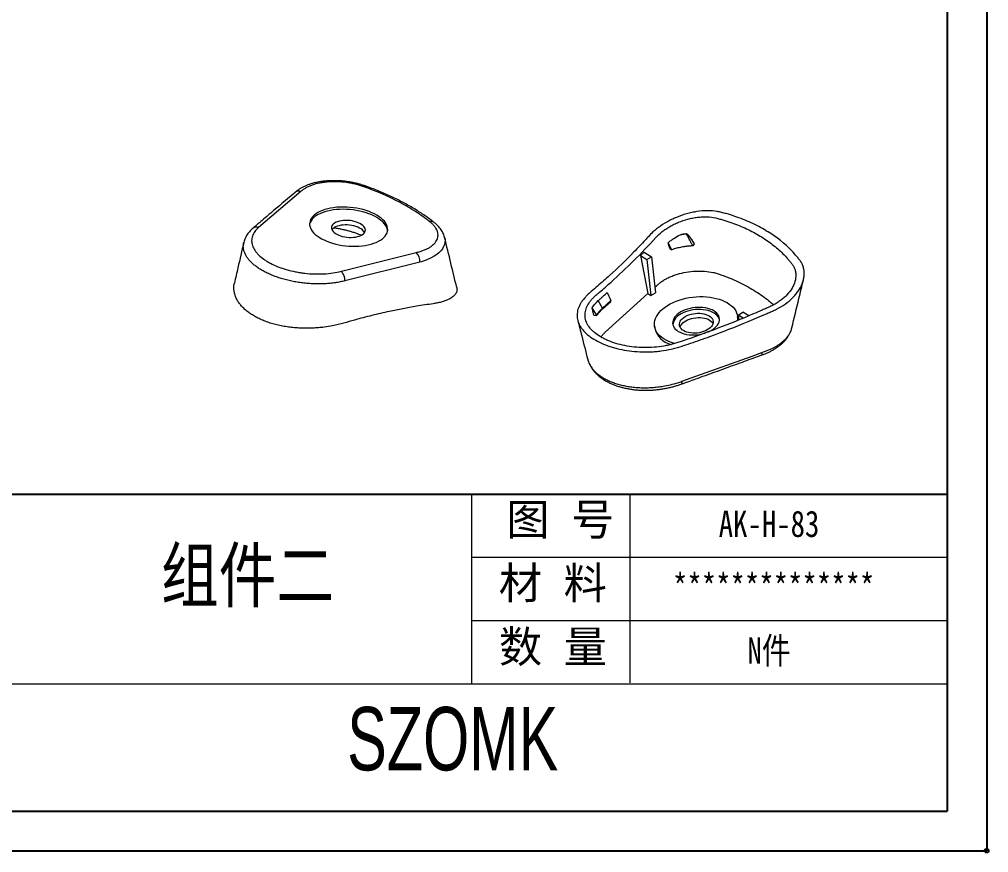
# Model space of a CAD drawing. Header units: inches. Extents: x 1424 to 4050, y 1126 to 1517.
# Drawn here: x 3513.3 to 3606, y 1125.7 to 1205.4 of the extents above; entities that cross this region are included whole.
import ezdxf

# ---------------------------------------------------------------- set-up
doc = ezdxf.new("R2010")
doc.units = ezdxf.units.IN
doc.header["$LTSCALE"] = 15
doc.layers.add('文字', color=81, linetype='Continuous')
doc.layers.add('粗实线', color=7, linetype='Continuous', lineweight=30)
doc.layers.add('细实线', color=3, linetype='Continuous', lineweight=9)
doc.styles.get("Standard").update_dxf_attribs({"font": 'txt', "bigfont": 'gbcbig.shx'})
doc.styles.add('宋体', font='', dxfattribs={"width": 0.8, "height": 3.5})
doc.styles.add('长仿宋', font='', dxfattribs={"width": 0.7, "height": 4})
doc.styles.get('宋体').set_extended_font_data('SimSun')
doc.styles.get('长仿宋').set_extended_font_data('SimSun')

msp = doc.modelspace()

# ---------------------------------------------------------------- linework, layer by layer
for p, q in [((3605.834, 1285.122), (3605.834, 1125.84)), ((3602.041, 1281.33), (3602.041, 1129.632)), ((3511.023, 1159.971), (3602.041, 1159.971)), ((3388.148, 1129.632), (3602.041, 1129.632)), ((3380.563, 1125.84), (3605.834, 1125.84))]:
    msp.add_line(p, q)
at = {"color": 7, "linetype": 'Continuous', "lineweight": 15}
for p, q in [((3540.219, 1188.923), (3536.167, 1185.476)), ((3577.09, 1184.874), (3577.108, 1184.907)), ((3577.596, 1184.339), (3577.835, 1183.917)), ((3584.71, 1185.185), (3584.786, 1185.139)), ((3584.786, 1185.139), (3584.862, 1185.093)), ((3575.698, 1183.349), (3575.362, 1184.023)), ((3575.504, 1183.467), (3575.698, 1183.349)), ((3577.835, 1183.917), (3577.722, 1183.722)), ((3544.083, 1181.283), (3551.253, 1183.078)), ((3572.692, 1182.789), (3573.046, 1183.11)), ((3572.692, 1182.789), (3573.404, 1179.147)), ((3572.692, 1182.789), (3573.298, 1182.42)), ((3573.046, 1183.11), (3573.752, 1182.681)), ((3573.298, 1182.42), (3573.752, 1182.681)), ((3573.752, 1182.681), (3574.135, 1179.238)), ((3551.602, 1182.165), (3544.432, 1180.37)), ((3551.753, 1182.202), (3551.602, 1182.165)), ((3573.298, 1182.42), (3573.681, 1178.978)), ((3574.077, 1179.758), (3574.225, 1179.892)), ((3569.333, 1175.45), (3573.404, 1179.147)), ((3569.519, 1179.246), (3569.863, 1178.474)), ((3573.404, 1179.147), (3573.681, 1178.978)), ((3573.681, 1178.978), (3574.135, 1179.238)), ((3568.512, 1177.123), (3568.068, 1177.796)), ((3569.075, 1177.759), (3568.669, 1178.474)), ((3569.863, 1178.474), (3569.075, 1177.759)), ((3569.084, 1177.678), (3569.872, 1178.393)), ((3569.872, 1178.393), (3569.863, 1178.474)), ((3535.96, 1176.881), (3535.96, 1176.881)), ((3568.233, 1177.096), (3568.521, 1177.042)), ((3568.521, 1177.042), (3568.512, 1177.123)), ((3569.084, 1177.678), (3569.075, 1177.759)), ((3582.021, 1176.755), (3581.998, 1176.957)), ((3582.048, 1177.101), (3582.502, 1177.362)), ((3582.54, 1176.802), (3582.048, 1177.101)), ((3582.048, 1177.101), (3582.102, 1176.623)), ((3583.067, 1177.018), (3582.502, 1177.362)), ((3574.048, 1176.072), (3574.07, 1175.869)), ((3568.253, 1174.779), (3568.253, 1174.779)), ((3584.33, 1173.518), (3584.488, 1173.575))]:
    msp.add_line(p, q, dxfattribs=at)
at = {"color": 7, "linetype": 'Continuous', "lineweight": 15, "flags": 128}
for points in [[(3542.04, 1187.01), (3541.832, 1186.903), (3541.646, 1186.785), (3541.483, 1186.659), (3541.345, 1186.525), (3541.232, 1186.383), (3541.145, 1186.235), (3541.086, 1186.082), (3541.053, 1185.926), (3541.049, 1185.766), (3541.072, 1185.605), (3541.122, 1185.444), (3541.2, 1185.283), (3541.304, 1185.125), (3541.434, 1184.97), (3541.589, 1184.819), (3541.767, 1184.673), (3541.968, 1184.534), (3542.19, 1184.403), (3542.431, 1184.28), (3542.689, 1184.166), (3542.963, 1184.063), (3543.25, 1183.971), (3543.549, 1183.891), (3543.856, 1183.823), (3544.171, 1183.767), (3544.49, 1183.725), (3544.812, 1183.697), (3545.133, 1183.682), (3545.452, 1183.681), (3545.765, 1183.695), (3546.072, 1183.721), (3546.369, 1183.762), (3546.654, 1183.816), (3546.925, 1183.882), (3547.181, 1183.961), (3547.418, 1184.052), (3547.637, 1184.154), (3547.834, 1184.266), (3548.008, 1184.388), (3548.159, 1184.519), (3548.285, 1184.657), (3548.385, 1184.802), (3548.458, 1184.952), (3548.504, 1185.107), (3548.522, 1185.265), (3548.513, 1185.426), (3548.476, 1185.587), (3548.412, 1185.748), (3548.321, 1185.908), (3548.204, 1186.065), (3548.061, 1186.218), (3547.895, 1186.366), (3547.705, 1186.509), (3547.493, 1186.644), (3547.262, 1186.772), (3547.012, 1186.89), (3546.746, 1186.998), (3546.465, 1187.096), (3546.172, 1187.182), (3545.868, 1187.257), (3545.557, 1187.318), (3545.24, 1187.367), (3544.919, 1187.402), (3544.597, 1187.424), (3544.277, 1187.431), (3543.961, 1187.425), (3543.65, 1187.405), (3543.348, 1187.372), (3543.057, 1187.324), (3542.779, 1187.264), (3542.515, 1187.191), (3542.268, 1187.106), (3542.04, 1187.01)], [(3548.502, 1185.099), (3548.493, 1185.209), (3548.456, 1185.37), (3548.392, 1185.532), (3548.301, 1185.691), (3548.184, 1185.848), (3548.041, 1186.002), (3547.874, 1186.15), (3547.685, 1186.292), (3547.473, 1186.428), (3547.242, 1186.555), (3546.992, 1186.673), (3546.726, 1186.782), (3546.445, 1186.879), (3546.152, 1186.966), (3545.848, 1187.04), (3545.537, 1187.102), (3545.219, 1187.15), (3544.899, 1187.186), (3544.577, 1187.207), (3544.257, 1187.215), (3543.941, 1187.209), (3543.63, 1187.189), (3543.328, 1187.155), (3543.037, 1187.108), (3542.758, 1187.048), (3542.495, 1186.975), (3542.248, 1186.89), (3542.02, 1186.793)], [(3543.575, 1185.969), (3543.442, 1185.897), (3543.331, 1185.815), (3543.245, 1185.725), (3543.185, 1185.628), (3543.152, 1185.527), (3543.146, 1185.422), (3543.169, 1185.316), (3543.218, 1185.21), (3543.294, 1185.106), (3543.395, 1185.006), (3543.52, 1184.913), (3543.666, 1184.826), (3543.83, 1184.748), (3544.011, 1184.68), (3544.204, 1184.624), (3544.408, 1184.58), (3544.617, 1184.548), (3544.829, 1184.531), (3545.039, 1184.527), (3545.245, 1184.537), (3545.443, 1184.561), (3545.629, 1184.598), (3545.801, 1184.648), (3545.954, 1184.709), (3546.088, 1184.782), (3546.198, 1184.864), (3546.284, 1184.954), (3546.345, 1185.05), (3546.378, 1185.152), (3546.383, 1185.257), (3546.361, 1185.363), (3546.311, 1185.469), (3546.235, 1185.572), (3546.134, 1185.672), (3546.01, 1185.766), (3545.864, 1185.853), (3545.699, 1185.931), (3545.519, 1185.998), (3545.325, 1186.055), (3545.122, 1186.099), (3544.913, 1186.13), (3544.701, 1186.148), (3544.49, 1186.152), (3544.284, 1186.142), (3544.086, 1186.118), (3543.9, 1186.081), (3543.729, 1186.031), (3543.575, 1185.969)], [(3546.302, 1184.977), (3546.271, 1185.036), (3546.195, 1185.139), (3546.094, 1185.239), (3545.969, 1185.333), (3545.823, 1185.42), (3545.659, 1185.498), (3545.478, 1185.565), (3545.285, 1185.622), (3545.081, 1185.666), (3544.872, 1185.697), (3544.66, 1185.715), (3544.45, 1185.719), (3544.244, 1185.709), (3544.046, 1185.685), (3543.86, 1185.648), (3543.688, 1185.598), (3543.535, 1185.536), (3543.401, 1185.464), (3543.291, 1185.382), (3543.205, 1185.292), (3543.187, 1185.269)], [(3575.974, 1174.368), (3575.948, 1174.375), (3575.67, 1174.463), (3575.41, 1174.565), (3575.167, 1174.682), (3574.945, 1174.81), (3574.744, 1174.951), (3574.566, 1175.103), (3574.413, 1175.265), (3574.284, 1175.435), (3574.182, 1175.613), (3574.107, 1175.798), (3574.06, 1175.987), (3574.04, 1176.18), (3574.048, 1176.376), (3574.084, 1176.572), (3574.148, 1176.768), (3574.238, 1176.962), (3574.356, 1177.154), (3574.499, 1177.34), (3574.667, 1177.521), (3574.858, 1177.695), (3575.072, 1177.86), (3575.306, 1178.016), (3575.559, 1178.162), (3575.83, 1178.296), (3576.116, 1178.417), (3576.415, 1178.525), (3576.726, 1178.619), (3577.045, 1178.699), (3577.372, 1178.763), (3577.703, 1178.811), (3578.037, 1178.843), (3578.37, 1178.858), (3578.701, 1178.858), (3579.027, 1178.841), (3579.346, 1178.807), (3579.656, 1178.758), (3579.954, 1178.692), (3580.239, 1178.612), (3580.508, 1178.516), (3580.76, 1178.407), (3580.993, 1178.285), (3581.204, 1178.15), (3581.394, 1178.003), (3581.56, 1177.846), (3581.701, 1177.68), (3581.816, 1177.505), (3581.904, 1177.324), (3581.966, 1177.137), (3582, 1176.946), (3582.005, 1176.751), (3581.986, 1176.572)], [(3568.233, 1177.096), (3568.135, 1177.51), (3568.068, 1177.796)], [(3579.104, 1175.447), (3579.282, 1175.524), (3579.481, 1175.628), (3579.663, 1175.743), (3579.823, 1175.868), (3579.961, 1176.001), (3580.075, 1176.14), (3580.163, 1176.284), (3580.224, 1176.431), (3580.257, 1176.579), (3580.262, 1176.726), (3580.239, 1176.87), (3580.189, 1177.01), (3580.11, 1177.144), (3580.006, 1177.27), (3579.877, 1177.386), (3579.724, 1177.492), (3579.55, 1177.585), (3579.357, 1177.665), (3579.147, 1177.73), (3578.923, 1177.78), (3578.688, 1177.814), (3578.444, 1177.831), (3578.195, 1177.832), (3577.943, 1177.817), (3577.693, 1177.785), (3577.447, 1177.737), (3577.208, 1177.674), (3576.98, 1177.596), (3576.764, 1177.505), (3576.565, 1177.401), (3576.565, 1177.401)], [(3576.565, 1177.401), (3576.383, 1177.286), (3576.223, 1177.161), (3576.085, 1177.028), (3575.971, 1176.889), (3575.883, 1176.745), (3575.822, 1176.598), (3575.789, 1176.45), (3575.784, 1176.303), (3575.807, 1176.159), (3575.857, 1176.019), (3575.935, 1175.885), (3576.04, 1175.759), (3576.169, 1175.643), (3576.322, 1175.537), (3576.496, 1175.444), (3576.689, 1175.364), (3576.899, 1175.299), (3577.123, 1175.249), (3577.358, 1175.215), (3577.602, 1175.198), (3577.851, 1175.197), (3578.102, 1175.212), (3578.353, 1175.244), (3578.599, 1175.292), (3578.838, 1175.355), (3578.904, 1175.376)], [(3576.992, 1176.952), (3577.162, 1177.039), (3577.346, 1177.113), (3577.543, 1177.174), (3577.748, 1177.219), (3577.958, 1177.25), (3578.17, 1177.264), (3578.379, 1177.262), (3578.583, 1177.243), (3578.778, 1177.209), (3578.96, 1177.159), (3579.126, 1177.095), (3579.274, 1177.018), (3579.401, 1176.928), (3579.505, 1176.828), (3579.584, 1176.719), (3579.636, 1176.603), (3579.662, 1176.482), (3579.659, 1176.358), (3579.629, 1176.234), (3579.572, 1176.11), (3579.489, 1175.991), (3579.381, 1175.876), (3579.25, 1175.769), (3579.099, 1175.672), (3578.929, 1175.585), (3578.745, 1175.511), (3578.548, 1175.45), (3578.343, 1175.405), (3578.133, 1175.374), (3577.921, 1175.36), (3577.712, 1175.362), (3577.508, 1175.381), (3577.313, 1175.415), (3577.131, 1175.464), (3576.965, 1175.529), (3576.817, 1175.606), (3576.69, 1175.696), (3576.586, 1175.796), (3576.507, 1175.905), (3576.455, 1176.021), (3576.43, 1176.142), (3576.432, 1176.266), (3576.462, 1176.39), (3576.519, 1176.514), (3576.602, 1176.633), (3576.71, 1176.748), (3576.841, 1176.855), (3576.992, 1176.952)], [(3580.264, 1176.661), (3580.262, 1176.668), (3580.211, 1176.808), (3580.133, 1176.942), (3580.029, 1177.068), (3579.899, 1177.184), (3579.747, 1177.289), (3579.573, 1177.382), (3579.38, 1177.462), (3579.17, 1177.527), (3578.946, 1177.577), (3578.71, 1177.611), (3578.466, 1177.629), (3578.217, 1177.63), (3577.966, 1177.614), (3577.716, 1177.583), (3577.47, 1177.535), (3577.231, 1177.472), (3577.002, 1177.394), (3576.787, 1177.302), (3576.587, 1177.198)], [(3576.491, 1175.934), (3576.507, 1175.985), (3576.564, 1176.109), (3576.647, 1176.228), (3576.755, 1176.343), (3576.886, 1176.45), (3577.037, 1176.547), (3577.207, 1176.634), (3577.391, 1176.708), (3577.588, 1176.769), (3577.793, 1176.814), (3578.003, 1176.845), (3578.215, 1176.859), (3578.424, 1176.857), (3578.628, 1176.838), (3578.823, 1176.804), (3579.005, 1176.754), (3579.171, 1176.69), (3579.319, 1176.613), (3579.446, 1176.523), (3579.55, 1176.423), (3579.629, 1176.314), (3579.645, 1176.285)], [(3582.021, 1176.755), (3582.029, 1176.646), (3582.029, 1176.59)], [(3576.677, 1170.755), (3578.018, 1171.239), (3583.379, 1173.175), (3584.33, 1173.518)]]:
    msp.add_lwpolyline(points, dxfattribs=at)
at = {"color": 8, "linetype": 'Continuous', "lineweight": 15, "flags": 128}
for points in [[(3553.967, 1184.53), (3553.978, 1184.49), (3554.006, 1184.269), (3553.994, 1184.048), (3553.949, 1183.844), (3553.869, 1183.642), (3553.753, 1183.44), (3553.601, 1183.245), (3553.422, 1183.064), (3553.212, 1182.891), (3552.966, 1182.725), (3552.69, 1182.569), (3552.25, 1182.372), (3551.753, 1182.202), (3551.753, 1182.202), (3551.753, 1182.202)], [(3584.33, 1173.518), (3584.33, 1173.424), (3584.318, 1173.347), (3584.296, 1173.29), (3584.264, 1173.255), (3584.25, 1173.248)], [(3576.677, 1170.755), (3576.677, 1170.66), (3576.666, 1170.584), (3576.644, 1170.527), (3576.612, 1170.492), (3576.595, 1170.484)]]:
    msp.add_lwpolyline(points, dxfattribs=at)
msp.add_circle((3605.834, 1125.84), 0.183)
at = {"color": 8, "linetype": 'Continuous', "lineweight": 15}
for centre, radius, start, end in [((3540.013, 1188.411), 0.551, 68.0594, 127.72734), ((3546.385, 1189.229), 0.204, 76.9698, 135.84439), ((3535.962, 1184.967), 0.549, 67.99865, 129.19599), ((3552.676, 1185.619), 0.443, 53.94516, 108.91758)]:
    msp.add_arc(centre, radius, start, end, dxfattribs=at)
at = {"color": 7, "linetype": 'Continuous', "lineweight": 15}
for centre, radius, start, end in [((3542.535, 1185.319), 1.562, 109.26202, 162.20248), ((3550.359, 1182.213), 1.244, 357.77954, 44.06025), ((3543.189, 1180.418), 1.244, 357.77954, 44.06025), ((3577.121, 1175.982), 1.329, 113.68503, 172.07133), ((3576.141, 1176.346), 2.125, 192.96707, 256.09414)]:
    msp.add_arc(centre, radius, start, end, dxfattribs=at)
for points, knots in [([(3546.431, 1189.428), (3546.409, 1189.436), (3546.278, 1189.483), (3546.037, 1189.558), (3545.715, 1189.652), (3545.403, 1189.73), (3545.089, 1189.796), (3544.766, 1189.85), (3544.429, 1189.895), (3544.083, 1189.928), (3543.734, 1189.948), (3543.384, 1189.956), (3543.037, 1189.95), (3542.694, 1189.93), (3542.356, 1189.897), (3542.026, 1189.85), (3541.706, 1189.79), (3541.397, 1189.716), (3541.099, 1189.629), (3540.813, 1189.527), (3540.54, 1189.411), (3540.281, 1189.28), (3540.043, 1189.136), (3539.861, 1189.003), (3539.756, 1188.916), (3539.707, 1188.877), (3539.681, 1188.855), (3539.675, 1188.85)], [0, 0, 0, 0, 0.009896, 0.0582, 0.103075, 0.145445, 0.186002, 0.228946, 0.272867, 0.317874, 0.363026, 0.408323, 0.453757, 0.499323, 0.545018, 0.590833, 0.636456, 0.682067, 0.728047, 0.774404, 0.82112, 0.868129, 0.915249, 0.962156, 0.979222, 0.995105, 1, 1, 1, 1]), ([(3546.239, 1189.371), (3546.175, 1189.394), (3546.111, 1189.417), (3545.981, 1189.46), (3545.915, 1189.481), (3545.716, 1189.542), (3545.58, 1189.579), (3545.302, 1189.647), (3545.16, 1189.678), (3544.872, 1189.732), (3544.728, 1189.756), (3544.293, 1189.814), (3544, 1189.839), (3543.409, 1189.858), (3543.121, 1189.852), (3542.699, 1189.821), (3542.561, 1189.807), (3542.287, 1189.771), (3542.153, 1189.749), (3541.765, 1189.673), (3541.523, 1189.609), (3541.186, 1189.492), (3541.077, 1189.449), (3540.873, 1189.358), (3540.777, 1189.31), (3540.597, 1189.208), (3540.513, 1189.155), (3540.358, 1189.042), (3540.289, 1188.982), (3540.219, 1188.923)], [0, 0, 0, 0, 0.03125, 0.03125, 0.0625, 0.0625, 0.125, 0.125, 0.1875, 0.1875, 0.25, 0.25, 0.375, 0.375, 0.5, 0.5, 0.5625, 0.5625, 0.625, 0.625, 0.75, 0.75, 0.8125, 0.8125, 0.875, 0.875, 0.9375, 0.9375, 1, 1, 1, 1]), ([(3552.533, 1186.038), (3552.326, 1186.201), (3552.112, 1186.361), (3551.667, 1186.676), (3551.436, 1186.832), (3550.723, 1187.289), (3550.222, 1187.581), (3548.644, 1188.415), (3547.492, 1188.92), (3546.239, 1189.371)], [0, 0, 0, 0, 0.125, 0.125, 0.25, 0.25, 0.5, 0.5, 1, 1, 1, 1]), ([(3552.937, 1185.977), (3552.898, 1186.007), (3552.802, 1186.083), (3552.563, 1186.264), (3552.209, 1186.523), (3551.748, 1186.836), (3551.269, 1187.141), (3550.773, 1187.439), (3550.259, 1187.728), (3549.73, 1188.008), (3549.185, 1188.28), (3548.623, 1188.543), (3548.045, 1188.797), (3547.452, 1189.042), (3546.942, 1189.239), (3546.603, 1189.366), (3546.463, 1189.416), (3546.431, 1189.427)], [0, 0, 0, 0, 0.022049, 0.055201, 0.136573, 0.217456, 0.29863, 0.379774, 0.46067, 0.541215, 0.621873, 0.702726, 0.783727, 0.865034, 0.945987, 0.987759, 1, 1, 1, 1]), ([(3539.676, 1188.847), (3539.657, 1188.831), (3539.601, 1188.784), (3538.839, 1188.133), (3537.698, 1187.166), (3536.504, 1186.149), (3535.985, 1185.708), (3535.768, 1185.534), (3535.647, 1185.424), (3535.609, 1185.389)], [0, 0, 0, 0, 0.0128972, 0.0385834, 0.5779463, 0.8476273, 0.9143227, 0.9729478, 1, 1, 1, 1]), ([(3584.71, 1185.185), (3584.259, 1185.455), (3583.784, 1185.703), (3582.789, 1186.156), (3582.268, 1186.361), (3581.458, 1186.633), (3581.183, 1186.719), (3580.763, 1186.838), (3580.622, 1186.877), (3580.338, 1186.951), (3580.193, 1186.983), (3579.745, 1187.057), (3579.431, 1187.081), (3578.775, 1187.077), (3578.444, 1187.049), (3577.944, 1186.974), (3577.776, 1186.943), (3577.44, 1186.87), (3577.272, 1186.828), (3576.775, 1186.686), (3576.452, 1186.573), (3575.98, 1186.376), (3575.824, 1186.306), (3575.521, 1186.158), (3575.374, 1186.081), (3574.946, 1185.839), (3574.677, 1185.665), (3574.173, 1185.291), (3573.948, 1185.097), (3573.648, 1184.796), (3573.556, 1184.694), (3573.369, 1184.491), (3572.902, 1183.986), (3572.432, 1183.494), (3571.296, 1182.335), (3570.529, 1181.595), (3569.368, 1180.534), (3568.979, 1180.189), (3568.393, 1179.684), (3568.198, 1179.518), (3567.952, 1179.313), (3567.903, 1179.272), (3567.807, 1179.19), (3567.761, 1179.148), (3567.626, 1179.023), (3567.541, 1178.939), (3567.302, 1178.684), (3567.163, 1178.509), (3566.989, 1178.241), (3566.937, 1178.15), (3566.845, 1177.97), (3566.806, 1177.879), (3566.706, 1177.609), (3566.664, 1177.428), (3566.631, 1177.065), (3566.64, 1176.883), (3566.708, 1176.527), (3566.768, 1176.353), (3566.894, 1176.095), (3566.943, 1176.01), (3567.052, 1175.842), (3567.114, 1175.758), (3567.315, 1175.513), (3567.472, 1175.357), (3567.829, 1175.058), (3568.03, 1174.915), (3568.253, 1174.779)], [0, 0, 0, 0, 0.0625, 0.0625, 0.125, 0.125, 0.15625, 0.15625, 0.171875, 0.171875, 0.1875, 0.1875, 0.21875, 0.21875, 0.25, 0.25, 0.265625, 0.265625, 0.28125, 0.28125, 0.3125, 0.3125, 0.328125, 0.328125, 0.34375, 0.34375, 0.375, 0.375, 0.40625, 0.40625, 0.421875, 0.421875, 0.4375, 0.5, 0.5, 0.625, 0.625, 0.6875, 0.6875, 0.71875, 0.71875, 0.726562, 0.726562, 0.734375, 0.734375, 0.75, 0.75, 0.78125, 0.78125, 0.796875, 0.796875, 0.8125, 0.8125, 0.84375, 0.84375, 0.875, 0.875, 0.90625, 0.90625, 0.921875, 0.921875, 0.9375, 0.9375, 0.96875, 0.96875, 1, 1, 1, 1]), ([(3574.189, 1184.527), (3572.787, 1182.987), (3571.355, 1181.56), (3569.529, 1179.921), (3569.162, 1179.601), (3568.701, 1179.21), (3568.609, 1179.132), (3568.426, 1178.977), (3568.339, 1178.899), (3568.177, 1178.738), (3568.101, 1178.657), (3567.961, 1178.494), (3567.897, 1178.412), (3567.721, 1178.164), (3567.627, 1177.996), (3567.521, 1177.741), (3567.491, 1177.655), (3567.445, 1177.484), (3567.428, 1177.399), (3567.395, 1177.144), (3567.398, 1176.976), (3567.453, 1176.641), (3567.506, 1176.474), (3567.659, 1176.151), (3567.759, 1175.994), (3567.945, 1175.767), (3568.013, 1175.692), (3568.16, 1175.545), (3568.24, 1175.473), (3568.494, 1175.263), (3568.682, 1175.131), (3568.995, 1174.946), (3569.104, 1174.887), (3569.332, 1174.772), (3569.451, 1174.716), (3569.819, 1174.559), (3570.078, 1174.465), (3570.622, 1174.3), (3570.908, 1174.228), (3571.801, 1174.052), (3572.418, 1173.988), (3573.377, 1173.976), (3573.695, 1173.986), (3574.324, 1174.036), (3574.636, 1174.075), (3575.1, 1174.157), (3575.254, 1174.188), (3575.556, 1174.257), (3575.704, 1174.294), (3575.923, 1174.356), (3575.995, 1174.378), (3576.138, 1174.422), (3576.209, 1174.446), (3576.422, 1174.516), (3576.564, 1174.563), (3577.841, 1174.989), (3578.976, 1175.395), (3581.24, 1176.258), (3582.371, 1176.716), (3583.778, 1177.32), (3584.2, 1177.503), (3584.692, 1177.721), (3584.902, 1177.816), (3585.043, 1177.879), (3585.113, 1177.91), (3585.321, 1178.008), (3585.457, 1178.079), (3585.716, 1178.226), (3585.84, 1178.304), (3586.078, 1178.467), (3586.192, 1178.552), (3586.409, 1178.729), (3586.513, 1178.822), (3586.804, 1179.108), (3586.971, 1179.306), (3587.248, 1179.72), (3587.359, 1179.937), (3587.513, 1180.368), (3587.557, 1180.583), (3587.573, 1180.904), (3587.569, 1181.011), (3587.544, 1181.219), (3587.523, 1181.32), (3587.464, 1181.518), (3587.426, 1181.614), (3587.331, 1181.802), (3587.274, 1181.893), (3587.177, 1182.023), (3587.143, 1182.065), (3587.075, 1182.15), (3586.972, 1182.276), (3586.865, 1182.401), (3586.501, 1182.812), (3586.184, 1183.127), (3585.502, 1183.725), (3585.137, 1184.007), (3584.36, 1184.54), (3583.947, 1184.789), (3583.081, 1185.249), (3582.627, 1185.462), (3581.683, 1185.847), (3581.193, 1186.02), (3580.558, 1186.213), (3580.43, 1186.25), (3580.236, 1186.305), (3580.171, 1186.322), (3580.041, 1186.357), (3579.976, 1186.375), (3579.644, 1186.451), (3579.363, 1186.486), (3578.919, 1186.502), (3578.767, 1186.501), (3578.464, 1186.486), (3578.312, 1186.473), (3578.006, 1186.435), (3577.853, 1186.411), (3577.544, 1186.35), (3577.389, 1186.314), (3576.93, 1186.191), (3576.633, 1186.09), (3576.199, 1185.911), (3576.055, 1185.846), (3575.778, 1185.71), (3575.644, 1185.639), (3575.385, 1185.49), (3575.259, 1185.412), (3575.016, 1185.249), (3574.898, 1185.164), (3574.563, 1184.902), (3574.364, 1184.719), (3574.189, 1184.527)], [0, 0, 0, 0, 0.125, 0.125, 0.15625, 0.15625, 0.164062, 0.164062, 0.171875, 0.171875, 0.179687, 0.179687, 0.1875, 0.1875, 0.203125, 0.203125, 0.210937, 0.210937, 0.21875, 0.21875, 0.234375, 0.234375, 0.25, 0.25, 0.265625, 0.265625, 0.273437, 0.273437, 0.28125, 0.28125, 0.296875, 0.296875, 0.304687, 0.304687, 0.3125, 0.3125, 0.328125, 0.328125, 0.34375, 0.34375, 0.375, 0.375, 0.390625, 0.390625, 0.40625, 0.40625, 0.414063, 0.414063, 0.421875, 0.421875, 0.425781, 0.425781, 0.429688, 0.429688, 0.4375, 0.4375, 0.5, 0.5, 0.5625, 0.5625, 0.578125, 0.585938, 0.589844, 0.589844, 0.59375, 0.59375, 0.601563, 0.601563, 0.609375, 0.609375, 0.617188, 0.617188, 0.625, 0.625, 0.640625, 0.640625, 0.65625, 0.65625, 0.671875, 0.671875, 0.679688, 0.679688, 0.6875, 0.6875, 0.695313, 0.695313, 0.703125, 0.703125, 0.707031, 0.707031, 0.710938, 0.71875, 0.71875, 0.75, 0.75, 0.78125, 0.78125, 0.8125, 0.8125, 0.84375, 0.84375, 0.875, 0.875, 0.882812, 0.882812, 0.886719, 0.886719, 0.890625, 0.890625, 0.90625, 0.90625, 0.914062, 0.914062, 0.921875, 0.921875, 0.929687, 0.929687, 0.9375, 0.9375, 0.953125, 0.953125, 0.960937, 0.960937, 0.96875, 0.96875, 0.976562, 0.976562, 0.984375, 0.984375, 1, 1, 1, 1]), ([(3535.616, 1185.391), (3535.556, 1185.338), (3535.442, 1185.236), (3535.279, 1185.066), (3535.138, 1184.889), (3535.01, 1184.698), (3534.896, 1184.487), (3534.804, 1184.265), (3534.764, 1184.115), (3534.745, 1184.042)], [0, 0, 0, 0, 0.149166, 0.283735, 0.415647, 0.553557, 0.708279, 0.858881, 1, 1, 1, 1]), ([(3536.167, 1185.476), (3536.021, 1185.352), (3535.898, 1185.221), (3535.75, 1185.015), (3535.706, 1184.946), (3535.631, 1184.803), (3535.6, 1184.73), (3535.525, 1184.51), (3535.5, 1184.36), (3535.5, 1184.133), (3535.507, 1184.057), (3535.532, 1183.903), (3535.551, 1183.825), (3535.628, 1183.595), (3535.703, 1183.443), (3535.851, 1183.217), (3535.907, 1183.143), (3536.03, 1182.995), (3536.098, 1182.921), (3536.317, 1182.704), (3536.484, 1182.565), (3536.764, 1182.366), (3536.862, 1182.302), (3537.069, 1182.175), (3537.179, 1182.113), (3537.517, 1181.933), (3537.758, 1181.823), (3538.14, 1181.672), (3538.271, 1181.624), (3538.54, 1181.532), (3538.678, 1181.488), (3539.1, 1181.366), (3539.389, 1181.297), (3539.831, 1181.209), (3539.98, 1181.183), (3540.281, 1181.136), (3540.434, 1181.115), (3540.895, 1181.063), (3541.2, 1181.041), (3541.806, 1181.022), (3542.109, 1181.025), (3542.707, 1181.057), (3542.996, 1181.085), (3543.554, 1181.166), (3543.824, 1181.218), (3544.083, 1181.283)], [0, 0, 0, 0, 0.0625, 0.0625, 0.09375, 0.09375, 0.125, 0.125, 0.1875, 0.1875, 0.21875, 0.21875, 0.25, 0.25, 0.3125, 0.3125, 0.34375, 0.34375, 0.375, 0.375, 0.4375, 0.4375, 0.46875, 0.46875, 0.5, 0.5, 0.5625, 0.5625, 0.59375, 0.59375, 0.625, 0.625, 0.6875, 0.6875, 0.71875, 0.71875, 0.75, 0.75, 0.8125, 0.8125, 0.875, 0.875, 0.9375, 0.9375, 1, 1, 1, 1]), ([(3543.381, 1185.44), (3543.445, 1185.432), (3543.636, 1185.408), (3543.947, 1185.353), (3544.312, 1185.279), (3544.665, 1185.193), (3545.018, 1185.095), (3545.421, 1184.968), (3545.747, 1184.846), (3545.958, 1184.764), (3546.008, 1184.744)], [0, 0, 0, 0, 0.071232, 0.211976, 0.340996, 0.472583, 0.604165, 0.738481, 0.937786, 1, 1, 1, 1]), ([(3551.253, 1183.078), (3551.377, 1183.109), (3551.502, 1183.14), (3551.738, 1183.21), (3551.851, 1183.248), (3552.068, 1183.332), (3552.172, 1183.377), (3552.368, 1183.473), (3552.459, 1183.524), (3552.714, 1183.683), (3552.859, 1183.799), (3553.096, 1184.053), (3553.185, 1184.185), (3553.274, 1184.392), (3553.296, 1184.463), (3553.325, 1184.607), (3553.333, 1184.68), (3553.331, 1184.899), (3553.3, 1185.045), (3553.209, 1185.266), (3553.17, 1185.34), (3553.079, 1185.486), (3553.027, 1185.558), (3552.909, 1185.699), (3552.843, 1185.768), (3552.734, 1185.871), (3552.696, 1185.905), (3552.617, 1185.972), (3552.575, 1186.005), (3552.533, 1186.038)], [0, 0, 0, 0, 0.0625, 0.0625, 0.125, 0.125, 0.1875, 0.1875, 0.25, 0.25, 0.375, 0.375, 0.5, 0.5, 0.5625, 0.5625, 0.625, 0.625, 0.75, 0.75, 0.8125, 0.8125, 0.875, 0.875, 0.9375, 0.9375, 0.96875, 0.96875, 1, 1, 1, 1]), ([(3553.968, 1184.532), (3553.966, 1184.539), (3553.951, 1184.618), (3553.9, 1184.764), (3553.813, 1184.968), (3553.7, 1185.168), (3553.565, 1185.363), (3553.404, 1185.554), (3553.221, 1185.74), (3553.056, 1185.884), (3552.961, 1185.958), (3552.937, 1185.977)], [0, 0, 0, 0, 0.013711, 0.138212, 0.26504, 0.394616, 0.526852, 0.663521, 0.804473, 0.950223, 1, 1, 1, 1]), ([(3555.128, 1179.722), (3554.941, 1180.497), (3554.554, 1182.1), (3554.168, 1183.703), (3553.969, 1184.53)], [0, 0, 0, 0, 0.4836254, 1, 1, 1, 1]), ([(3568.253, 1174.779), (3568.475, 1174.644), (3568.714, 1174.52), (3569.225, 1174.29), (3569.496, 1174.186), (3569.928, 1174.044), (3570.077, 1173.999), (3570.377, 1173.917), (3570.53, 1173.879), (3570.994, 1173.775), (3571.313, 1173.718), (3571.969, 1173.63), (3572.307, 1173.6), (3572.98, 1173.568), (3573.317, 1173.567), (3573.825, 1173.586), (3573.994, 1173.597), (3574.333, 1173.625), (3574.503, 1173.643), (3575.005, 1173.707), (3575.332, 1173.765), (3575.811, 1173.873), (3575.969, 1173.913), (3576.203, 1173.978), (3576.281, 1174.001), (3576.435, 1174.048), (3576.511, 1174.073), (3576.894, 1174.197), (3577.811, 1174.501), (3578.728, 1174.823), (3580.561, 1175.489), (3581.781, 1175.964), (3583.606, 1176.721), (3584.213, 1176.98), (3584.971, 1177.314), (3585.122, 1177.381), (3585.349, 1177.482), (3585.425, 1177.516), (3585.575, 1177.585), (3585.65, 1177.621), (3586.015, 1177.805), (3586.291, 1177.97), (3586.809, 1178.336), (3587.043, 1178.532), (3587.357, 1178.842), (3587.455, 1178.949), (3587.639, 1179.167), (3587.725, 1179.28), (3587.959, 1179.622), (3588.083, 1179.854), (3588.223, 1180.207), (3588.262, 1180.326), (3588.323, 1180.566), (3588.345, 1180.686), (3588.384, 1181.039), (3588.376, 1181.27), (3588.308, 1181.607), (3588.277, 1181.718), (3588.196, 1181.932), (3588.146, 1182.036), (3588.06, 1182.185), (3588.029, 1182.233), (3587.963, 1182.329), (3587.927, 1182.375), (3587.818, 1182.514), (3587.744, 1182.606), (3587.515, 1182.879), (3587.355, 1183.058), (3586.522, 1183.925), (3585.747, 1184.547), (3584.862, 1185.093)], [0, 0, 0, 0, 0.03125, 0.03125, 0.0625, 0.0625, 0.078125, 0.078125, 0.09375, 0.09375, 0.125, 0.125, 0.15625, 0.15625, 0.1875, 0.1875, 0.203125, 0.203125, 0.21875, 0.21875, 0.25, 0.25, 0.265625, 0.265625, 0.273437, 0.273437, 0.28125, 0.28125, 0.3125, 0.375, 0.375, 0.5, 0.5, 0.5625, 0.5625, 0.578125, 0.578125, 0.585937, 0.585937, 0.59375, 0.59375, 0.625, 0.625, 0.65625, 0.65625, 0.671875, 0.671875, 0.6875, 0.6875, 0.71875, 0.71875, 0.734375, 0.734375, 0.75, 0.75, 0.78125, 0.78125, 0.796875, 0.796875, 0.8125, 0.8125, 0.820312, 0.820312, 0.828125, 0.828125, 0.84375, 0.84375, 0.875, 0.875, 1, 1, 1, 1]), ([(3575.362, 1184.023), (3575.404, 1184.061), (3575.448, 1184.097), (3575.536, 1184.168), (3575.581, 1184.203), (3575.717, 1184.306), (3575.809, 1184.372), (3576.093, 1184.564), (3576.291, 1184.682), (3576.5, 1184.788)], [0, 0, 0, 0, 0.125, 0.125, 0.25, 0.25, 0.5, 0.5, 1, 1, 1, 1]), ([(3576.502, 1184.788), (3576.551, 1184.797), (3576.649, 1184.814), (3576.795, 1184.836), (3576.943, 1184.857), (3577.041, 1184.869), (3577.09, 1184.874)], [0, 0, 0, 0, 0.250419, 0.500429, 0.750224, 1, 1, 1, 1]), ([(3577.722, 1183.722), (3577.671, 1183.811), (3577.569, 1183.995), (3577.414, 1184.277), (3577.253, 1184.571), (3577.145, 1184.772), (3577.09, 1184.874)], [0, 0, 0, 0, 0.234661, 0.479501, 0.734595, 1, 1, 1, 1]), ([(3534.744, 1184.039), (3534.558, 1183.232), (3534.26, 1181.939), (3533.965, 1180.647), (3533.854, 1180.161)], [0, 0, 0, 0, 0.624067, 1, 1, 1, 1]), ([(3577.722, 1183.722), (3577.675, 1183.719), (3577.583, 1183.714), (3577.444, 1183.703), (3577.306, 1183.69), (3577.167, 1183.674), (3577.028, 1183.656), (3576.852, 1183.63), (3576.642, 1183.594), (3576.399, 1183.544), (3576.16, 1183.486), (3575.926, 1183.422), (3575.774, 1183.373), (3575.698, 1183.349)], [0, 0, 0, 0, 0.066727, 0.133471, 0.200293, 0.267254, 0.334415, 0.401837, 0.522604, 0.642444, 0.761715, 0.880778, 1, 1, 1, 1]), ([(3574.225, 1179.892), (3574.309, 1179.968), (3574.392, 1180.045), (3574.574, 1180.192), (3574.672, 1180.263), (3574.879, 1180.401), (3574.988, 1180.468), (3575.215, 1180.593), (3575.333, 1180.653), (3575.576, 1180.765), (3575.703, 1180.817), (3575.963, 1180.916), (3576.099, 1180.962), (3576.51, 1181.087), (3576.794, 1181.153), (3577.378, 1181.254), (3577.67, 1181.286), (3578.108, 1181.308), (3578.254, 1181.311), (3578.546, 1181.308), (3578.691, 1181.301), (3579.118, 1181.27), (3579.392, 1181.231), (3579.789, 1181.148), (3579.919, 1181.115), (3580.106, 1181.061), (3580.167, 1181.042), (3580.287, 1181.002), (3580.345, 1180.981), (3580.403, 1180.96)], [0, 0, 0, 0, 0.0625, 0.0625, 0.125, 0.125, 0.1875, 0.1875, 0.25, 0.25, 0.3125, 0.3125, 0.375, 0.375, 0.5, 0.5, 0.625, 0.625, 0.6875, 0.6875, 0.75, 0.75, 0.875, 0.875, 0.9375, 0.9375, 0.96875, 0.96875, 1, 1, 1, 1]), ([(3580.403, 1180.96), (3580.685, 1180.853), (3581.25, 1180.639), (3582.054, 1180.279), (3582.824, 1179.892), (3583.549, 1179.478), (3584.229, 1179.039), (3584.855, 1178.574), (3585.26, 1178.252), (3585.442, 1178.079), (3585.445, 1178.076)], [0, 0, 0, 0, 0.141606, 0.2836297, 0.4269277, 0.5706606, 0.712254, 0.8542699, 0.9975655, 1, 1, 1, 1]), ([(3535.96, 1176.881), (3535.829, 1176.954), (3535.566, 1177.1), (3535.21, 1177.344), (3534.885, 1177.605), (3534.598, 1177.882), (3534.354, 1178.17), (3534.151, 1178.47), (3533.991, 1178.781), (3533.878, 1179.097), (3533.812, 1179.413), (3533.796, 1179.729), (3533.811, 1179.98), (3533.849, 1180.122), (3533.859, 1180.16)], [0, 0, 0, 0, 0.085281, 0.171136, 0.258784, 0.34705, 0.433886, 0.521318, 0.610612, 0.700544, 0.788232, 0.876521, 0.966688, 1, 1, 1, 1]), ([(3555.125, 1179.721), (3555.13, 1179.704), (3555.152, 1179.63), (3555.154, 1179.503), (3555.13, 1179.346), (3555.069, 1179.199), (3554.977, 1179.06), (3554.853, 1178.927), (3554.668, 1178.777), (3554.416, 1178.627), (3554.086, 1178.482), (3553.728, 1178.362), (3553.325, 1178.258), (3552.773, 1178.158), (3552.068, 1178.066), (3551.104, 1177.909), (3549.971, 1177.708), (3548.551, 1177.419), (3547.005, 1177.06), (3545.547, 1176.681), (3544.491, 1176.366), (3543.795, 1176.175), (3543.175, 1176.044), (3542.542, 1175.943), (3541.902, 1175.876), (3541.332, 1175.84), (3540.75, 1175.828), (3540.168, 1175.842), (3539.594, 1175.881), (3539.027, 1175.945), (3538.465, 1176.036), (3537.921, 1176.152), (3537.402, 1176.293), (3536.907, 1176.457), (3536.433, 1176.647), (3536.124, 1176.794), (3535.971, 1176.875), (3535.96, 1176.881)], [0, 0, 0, 0, 0.005214, 0.022918, 0.040622, 0.057125, 0.073731, 0.090656, 0.107689, 0.1341, 0.156459, 0.179053, 0.201803, 0.224806, 0.263709, 0.302621, 0.364999, 0.427409, 0.507738, 0.588134, 0.636846, 0.661304, 0.685954, 0.719277, 0.742168, 0.765218, 0.788765, 0.812484, 0.835376, 0.858428, 0.881987, 0.905722, 0.92845, 0.951339, 0.974736, 0.998308, 1, 1, 1, 1]), ([(3587.195, 1175.879), (3587.417, 1176.81), (3587.781, 1178.34), (3588.154, 1179.874), (3588.301, 1180.475)], [0, 0, 0, 0, 0.608086, 1, 1, 1, 1]), ([(3568.669, 1178.474), (3568.747, 1178.546), (3568.826, 1178.617), (3568.905, 1178.689), (3568.984, 1178.761), (3569.063, 1178.832), (3569.142, 1178.904), (3569.268, 1179.018), (3569.393, 1179.132), (3569.519, 1179.246)], [-0.001657743, -0.001657743, -0.001657743, -0.001657743, -0.000828872, -0.000828872, -0.000828872, 0, 0, 0, 0.001319146, 0.001319146, 0.001319146, 0.001319146]), ([(3569.075, 1177.759), (3568.9, 1177.6), (3568.746, 1177.434), (3568.578, 1177.217), (3568.544, 1177.17), (3568.512, 1177.123)], [0.92071677, 0.92071677, 0.92071677, 0.92071677, 0.98321677, 0.98321677, 1, 1, 1, 1]), ([(3568.521, 1177.042), (3568.553, 1177.089), (3568.587, 1177.136), (3568.755, 1177.353), (3568.909, 1177.519), (3569.084, 1177.678)], [0.92071677, 0.92071677, 0.92071677, 0.92071677, 0.9375, 0.9375, 1, 1, 1, 1]), ([(3566.701, 1176.588), (3566.828, 1176.093), (3567.148, 1174.848), (3567.468, 1173.605), (3567.661, 1172.857)], [0, 0, 0, 0, 0.397776, 1, 1, 1, 1]), ([(3568.913, 1174.999), (3568.978, 1175.08), (3569.103, 1175.235), (3569.259, 1175.381), (3569.333, 1175.45)], [0, 0, 0, 0, 0.526321, 1, 1, 1, 1]), ([(3584.251, 1173.247), (3584.325, 1173.274), (3584.498, 1173.337), (3584.777, 1173.448), (3585.072, 1173.583), (3585.36, 1173.735), (3585.633, 1173.899), (3585.891, 1174.076), (3586.132, 1174.265), (3586.354, 1174.466), (3586.555, 1174.678), (3586.733, 1174.899), (3586.885, 1175.126), (3587.013, 1175.359), (3587.112, 1175.596), (3587.172, 1175.77), (3587.19, 1175.865), (3587.193, 1175.879)], [0, 0, 0, 0, 0.050973, 0.119685, 0.192646, 0.265149, 0.338135, 0.411556, 0.485324, 0.559267, 0.633106, 0.706446, 0.778338, 0.849416, 0.91953, 0.988524, 1, 1, 1, 1]), ([(3576.597, 1170.483), (3576.696, 1170.517), (3576.944, 1170.604), (3577.405, 1170.777), (3578.081, 1171.02), (3579.72, 1171.613), (3581.696, 1172.326), (3583.473, 1172.967), (3584.14, 1173.209), (3584.249, 1173.248)], [0, 0, 0, 0, 0.038302, 0.096246, 0.182451, 0.303118, 0.739029, 0.956985, 1, 1, 1, 1]), ([(3567.678, 1172.808), (3567.693, 1172.753), (3567.731, 1172.615), (3567.82, 1172.402), (3567.94, 1172.168), (3568.084, 1171.941), (3568.251, 1171.721), (3568.441, 1171.51), (3568.653, 1171.308), (3568.887, 1171.117), (3569.142, 1170.938), (3569.415, 1170.772), (3569.706, 1170.62), (3570.014, 1170.481), (3570.338, 1170.356), (3570.677, 1170.245), (3571.028, 1170.149), (3571.391, 1170.069), (3571.762, 1170.003), (3572.141, 1169.953), (3572.526, 1169.919), (3572.914, 1169.9), (3573.305, 1169.897), (3573.698, 1169.909), (3574.093, 1169.936), (3574.487, 1169.979), (3574.88, 1170.036), (3575.268, 1170.109), (3575.638, 1170.193), (3575.997, 1170.288), (3576.312, 1170.386), (3576.511, 1170.456), (3576.595, 1170.485)], [0, 0, 0, 0, 0.021093, 0.052753, 0.084771, 0.11722, 0.150136, 0.183518, 0.217322, 0.251475, 0.285883, 0.320407, 0.354901, 0.389703, 0.424673, 0.459738, 0.494828, 0.529889, 0.564885, 0.599787, 0.634576, 0.669223, 0.703602, 0.738195, 0.77273, 0.807296, 0.841961, 0.876704, 0.911194, 0.942433, 0.975654, 1, 1, 1, 1])]:
    msp.add_open_spline(points, degree=3, knots=knots, dxfattribs=at)
for points in [[(3576.5, 1184.788), (3576.699, 1184.836), (3576.903, 1184.876), (3577.108, 1184.907)], [(3577.108, 1184.907), (3577.27, 1184.721), (3577.433, 1184.531), (3577.596, 1184.339)], [(3575.504, 1183.467), (3575.456, 1183.652), (3575.409, 1183.838), (3575.362, 1184.023)], [(3568.068, 1177.796), (3568.23, 1178.03), (3568.431, 1178.259), (3568.669, 1178.474)]]:
    msp.add_open_spline(points, degree=3, dxfattribs=at)
at = {"color": 8, "linetype": 'Continuous', "lineweight": 15}
for points, knots in [([(3544.432, 1180.37), (3544.284, 1180.335), (3543.986, 1180.266), (3543.508, 1180.186), (3543.008, 1180.126), (3542.494, 1180.089), (3541.973, 1180.075), (3541.447, 1180.083), (3540.912, 1180.114), (3540.379, 1180.167), (3539.853, 1180.242), (3539.337, 1180.337), (3538.828, 1180.454), (3538.336, 1180.591), (3537.864, 1180.746), (3537.417, 1180.918), (3536.99, 1181.109), (3536.593, 1181.314), (3536.23, 1181.533), (3535.901, 1181.762), (3535.605, 1182.004), (3535.349, 1182.255), (3535.134, 1182.512), (3534.961, 1182.773), (3534.83, 1183.04), (3534.743, 1183.307), (3534.702, 1183.573), (3534.701, 1183.817), (3534.733, 1183.971), (3534.748, 1184.038)], [0, 0, 0, 0, 0.036702, 0.073659, 0.111417, 0.149452, 0.186153, 0.223378, 0.260866, 0.2989, 0.335735, 0.372826, 0.410314, 0.448348, 0.485056, 0.522286, 0.55978, 0.597821, 0.634661, 0.671757, 0.709251, 0.747291, 0.784129, 0.821223, 0.858715, 0.896753, 0.933589, 0.970681, 1, 1, 1, 1]), ([(3584.488, 1173.575), (3584.488, 1173.575), (3584.601, 1173.612), (3584.825, 1173.692), (3585.147, 1173.826), (3585.455, 1173.976), (3585.755, 1174.145), (3586.042, 1174.334), (3586.311, 1174.545), (3586.553, 1174.771), (3586.757, 1175.002), (3586.924, 1175.236), (3587.054, 1175.471), (3587.145, 1175.686), (3587.178, 1175.824), (3587.191, 1175.88)], [0, 0, 0, 0, 0.000006, 0.078607, 0.158176, 0.238237, 0.3193, 0.408408, 0.498197, 0.590124, 0.682792, 0.767654, 0.853088, 0.940326, 1, 1, 1, 1]), ([(3567.661, 1172.857), (3567.661, 1172.856), (3567.68, 1172.755), (3567.757, 1172.558), (3567.897, 1172.267), (3568.085, 1171.989), (3568.311, 1171.726), (3568.577, 1171.479), (3568.883, 1171.245), (3569.226, 1171.03), (3569.599, 1170.837), (3570.001, 1170.666), (3570.435, 1170.516), (3570.893, 1170.39), (3571.371, 1170.289), (3571.864, 1170.213), (3572.376, 1170.163), (3572.899, 1170.139), (3573.426, 1170.142), (3573.955, 1170.171), (3574.489, 1170.227), (3575.091, 1170.319), (3575.755, 1170.464), (3576.303, 1170.623), (3576.604, 1170.729), (3576.677, 1170.755)], [0, 0, 0, 0, 0.0002347, 0.0447267, 0.0896941, 0.1353164, 0.1793482, 0.223685, 0.2689821, 0.3146128, 0.3588028, 0.4033009, 0.4482747, 0.4939044, 0.5380924, 0.5825881, 0.6275598, 0.6731877, 0.7173731, 0.761866, 0.8068352, 0.8524612, 0.9155709, 0.9795877, 1, 1, 1, 1])]:
    msp.add_open_spline(points, degree=3, knots=knots, dxfattribs=at)
at = {"layer": '细实线', "color": 7}
for p, q in [((3556.532, 1159.971), (3556.532, 1141.768)), ((3571.702, 1159.971), (3571.702, 1141.895)), ((3602.041, 1153.904), (3556.532, 1153.904)), ((3602.041, 1147.836), (3556.532, 1147.836)), ((3602.041, 1141.768), (3465.514, 1141.768))]:
    msp.add_line(p, q, dxfattribs=at)

# ---------------------------------------------------------------- texts
at = {"layer": '文字', "color": 0, "attachment_point": 1, "style": '宋体'}
for s, insert, char_height, width in [('{\\H1.111x;AK-H-83}', (3580.192, 1158.386), 2.27546, 26.30691), ('组件二', (3526.831, 1154.733), 5.0566, 64.64662), ('{\\H1.111x;**************}', (3575.815, 1152.319), 2.27546, 26.30691), ('{\\H1.111x;N件}', (3582.944, 1146.251), 2.27546, 26.30691)]:
    msp.add_mtext(s, dxfattribs=dict(at, insert=insert, char_height=char_height, width=width))
at = {"layer": '粗实线', "insert": (3544.646, 1139.595), "char_height": 6.0679, "width": 68.04551, "attachment_point": 1, "style": '长仿宋'}
msp.add_mtext('{\\fSTXinwei|b0|i0|c134|p2;SZOMK}', dxfattribs=at)
at = {"layer": '细实线', "color": 7, "char_height": 3.03395, "attachment_point": 1}
for s, insert, width in [('{\\fSimSun|b0|i0|c134|p54;图 号}', (3559.868, 1159.05), 15.16975), ('{\\fSimSun|b0|i0|c134|p54;材 料   }', (3559.149, 1152.982), 15.16975), ('{\\fSimSun|b0|i0|c134|p54;数 量}', (3559.164, 1146.885), 13.70777)]:
    msp.add_mtext(s, dxfattribs=dict(at, insert=insert, width=width))

doc.saveas('drawing.dxf')
